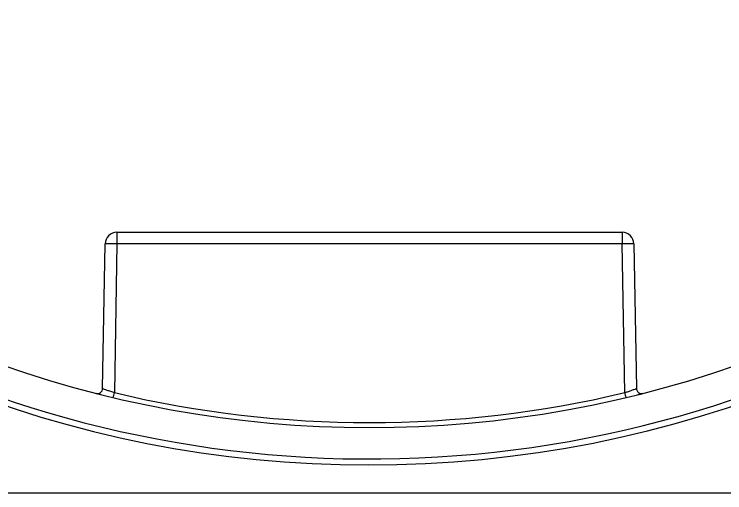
# Model space of a CAD drawing. Extents: x 7 to 135, y 3 to 97.
# Drawn here: x 56.149 to 58.243, y 38.1 to 39.509 of the extents above; entities that cross this region are included whole.
import ezdxf

# ---------------------------------------------------------------- set-up
doc = ezdxf.new("R2010")
doc.units = 0
doc.header["$MEASUREMENT"] = 0
doc.layers.add('OBJECT', color=7, linetype='CONTINUOUS')

msp = doc.modelspace()

# ---------------------------------------------------------------- linework, layer by layer
at = {"layer": 'OBJECT'}
for p, q in [((56.4523, 38.867), (57.9404, 38.867)), ((56.4523, 38.867), (56.4523, 38.8326)), ((57.9404, 38.867), (57.9404, 38.8326)), ((56.4099, 38.4071), (56.4173, 38.8326)), ((56.4523, 38.8326), (56.4447, 38.3949)), ((57.9404, 38.8326), (56.4523, 38.8326)), ((57.9481, 38.3949), (57.9404, 38.8326)), ((57.9754, 38.8326), (57.9828, 38.4071)), ((55.5818, 38.1), (58.8108, 38.1))]:
    msp.add_line(p, q, dxfattribs=at)
for centre, radius, start, end in [((57.1963, 41.5569), 3.375, 98.3863, 0), ((57.1964, 41.557), 3.3575, 212.5293, 332.4228), ((57.1964, 41.557), 3.265, 227.9974, 311.9606), ((56.4523, 38.832), 0.035, 90, 179), ((57.9404, 38.832), 0.035, 1, 90), ((56.4348, 38.3312), 0.5017, 88.0014, 91.9986), ((57.9579, 38.3312), 0.5017, 88.0014, 91.9986), ((56.3949, 38.4074), 0.015, 255.7231, 359), ((57.9978, 38.4074), 0.015, 181, 284.2769), ((55.5588, 38.6017), 0.9097, 345.9273, 346.8561), ((57.1964, 41.5567), 3.25, 256.6268, 283.3732), ((58.8312, 38.601), 0.9069, 193.1419, 194.0736)]:
    msp.add_arc(centre, radius, start, end, dxfattribs=at)
for points, knots in [([(56.4099, 38.4071), (56.41, 38.407), (56.4104, 38.4069), (56.4142, 38.4054), (56.4221, 38.4026), (56.4327, 38.3989), (56.4407, 38.3962), (56.4447, 38.3949)], [0, 0, 0, 0, 0.119866, 0.332961, 0.552878, 0.776121, 1, 1, 1, 1]), ([(57.9481, 38.3949), (57.9509, 38.3958), (57.9576, 38.398), (57.9674, 38.4014), (57.9759, 38.4045), (57.9817, 38.4066), (57.9825, 38.4069), (57.9828, 38.4071)], [0, 0, 0, 0, 0.157319, 0.37573, 0.587366, 0.794294, 1, 1, 1, 1]), ([(56.3912, 38.3928), (56.3917, 38.3927), (56.3928, 38.3924), (56.3992, 38.3908), (56.4042, 38.3896), (56.4055, 38.3892)], [0, 0, 0, 0, 0.424015, 0.848245, 1, 1, 1, 1]), ([(57.9872, 38.3892), (57.9897, 38.3899), (57.9959, 38.3914), (58.0008, 38.3926), (58.0013, 38.3928), (58.0015, 38.3928)], [0, 0, 0, 0, 0.300136, 0.736867, 1, 1, 1, 1])]:
    msp.add_open_spline(points, degree=3, knots=knots, dxfattribs=at)

doc.saveas('drawing.dxf')
